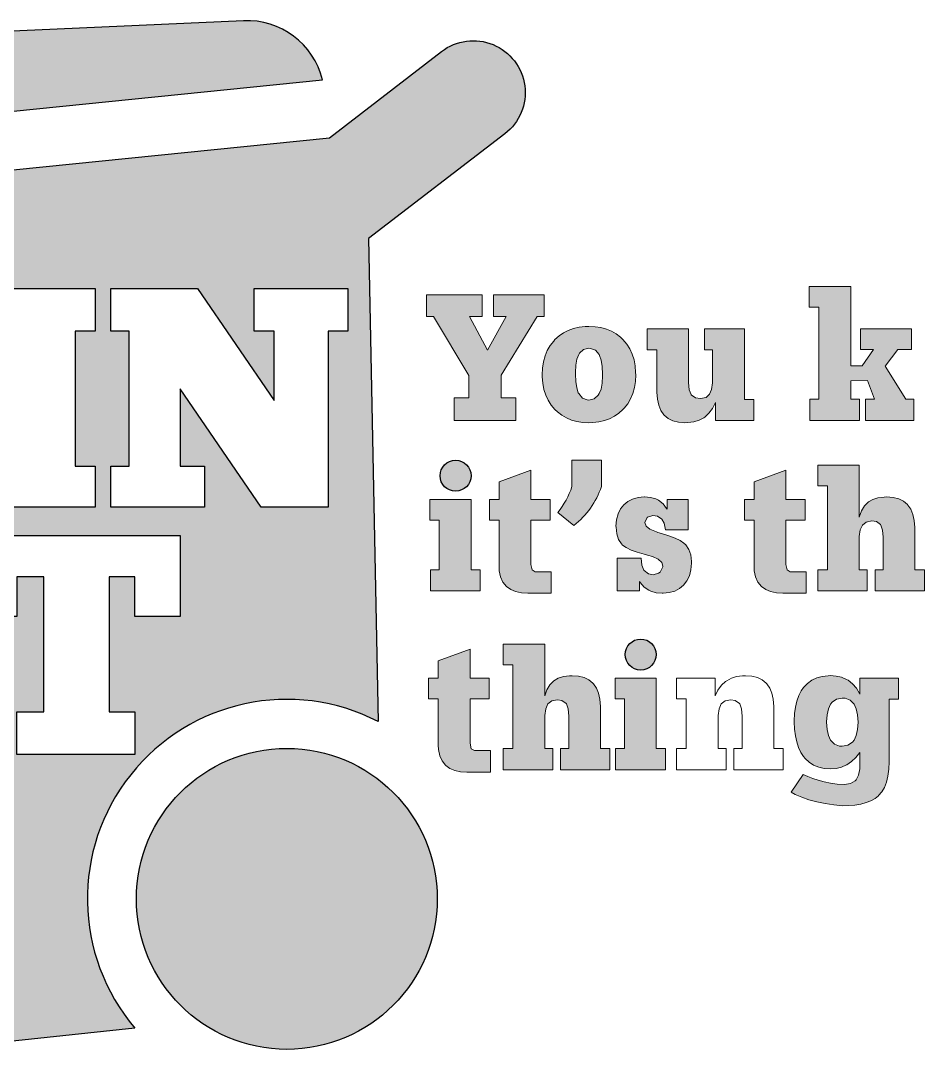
# Model space of a CAD drawing. Extents: x 0 to 420, y 0 to 297.
# Drawn here: x 165.73 to 177.92, y 170.88 to 184.76 of the extents above; entities that cross this region are included whole.
import ezdxf

# ---------------------------------------------------------------- set-up
doc = ezdxf.new("R2010")
doc.units = 0
for name, color, linetype in [('green', 98, 'CONTINUOUS'), ('L25', 1, 'CONTINUOUS'), ('ORANGE', 30, 'CONTINUOUS')]:
    doc.layers.add(name, color=color, linetype=linetype)

# ---------------------------------------------------------------- blocks, each defined once
blk = doc.blocks.new('BIN IT')
at = {"layer": 'green'}
h = blk.add_hatch(color=256, dxfattribs=at)
h.paths.add_polyline_path([(14.14392968385801, 17.26322737010584), (14.143929683858, 15.27089811144105), (14.76648759255477, 15.27089811144106), (14.76648759255477, 14.20952547124761), (12.34950149779616, 14.20952547124761), (12.34950149779616, 15.27089811144105), (12.82556832645059, 15.27089811144106), (12.8255683264506, 18.74784711038228), (12.34950149779615, 18.74784711038228), (12.34950149779615, 19.8458310047863), (14.58888032790915, 19.84583100478631), (16.56091577861662, 16.96091266013156), (16.56091577861662, 18.74784711038228), (16.04819699846848, 18.74784711038228), (16.04819699846848, 19.8458310047863), (18.46518309322709, 19.84583100478631), (18.4651830932271, 18.74784711038228), (17.95252267605247, 18.74784711038228), (17.95252267605247, 14.20952547124762), (16.23134003001178, 14.20952547124761)], flags=16)
h.paths.add_polyline_path([(9.273363905820588, 14.20952547124761), (9.273363905820588, 15.27089811144105), (9.822676274496187, 15.27089811144106), (9.822676274496187, 18.74784711038228), (9.273363905820588, 18.74784711038228), (9.273363905820586, 19.8458310047863), (11.94668020916288, 19.8458310047863), (11.94668020916288, 18.74784711038228), (11.43401979199553, 18.74784711038228), (11.43401979199552, 15.27089811144106), (11.94668020916288, 15.27089811144105), (11.94668020916288, 14.20952547124761)], flags=16)
h.paths.add_polyline_path([(5.721159485190583, 7.841230674770486), (5.721159485190583, 8.93921456917451), (6.307065442386375, 8.939214569174512), (6.307065442386374, 12.41616356811573), (5.721159485190581, 12.41616356811573), (5.721159485190582, 13.47753620830917), (8.43106937706034, 13.47753620830917), (8.43106937706034, 12.41616356811573), (7.918408959885709, 12.41616356811573), (7.918408959885711, 8.93921456917451), (8.431069377060341, 8.93921456917451), (8.43106937706034, 7.841230674770485)], flags=16)
h.paths.add_polyline_path([(9.932573766018322, 7.841230674770485), (9.93257376601832, 8.939214569174512), (10.62831885175547, 8.93921456917451), (10.62831885175547, 12.41616356811573), (9.932573766018322, 12.41616356811573), (9.932573766018322, 11.39137270447827), (8.79729707716615, 11.39137270447827), (8.79729707716615, 13.47753620830917), (14.143929683858, 13.47753620830917), (14.143929683858, 11.39137270447827), (12.97205940649292, 11.39137270447827), (12.97205940649292, 12.41616356811573), (12.31290790927596, 12.41616356811573), (12.31290790927596, 8.93921456917451), (12.97205940649292, 8.939214569174512), (12.97205940649291, 7.841230674770489)], flags=16)
edge = h.paths.add_edge_path()
edge.add_line((1.839027204633901, 19.39631920275848), (1.263228109690566, 19.33806249087577))
edge.add_arc((1.128086210809271, 20.67378125271459), 1.342537874162767, 95.77726482201831, 275.7772648220183, ccw=False)
edge.add_line((0.9929443119279762, 22.00950001455342), (17.984743914989, 23.72865237609312))
edge.add_line((17.984743914989, 23.72865237609312), (20.87767693431717, 25.95268518120585))
edge.add_arc((21.69345665491109, 24.89155151232328), 1.338469729119226, -52.44759071376137, 127.55240928623891, ccw=False)
edge.add_line((22.50923637550501, 23.83041784344071), (18.99693950195643, 21.13022968979971))
edge.add_line((18.99693950195643, 21.13022968979971), (19.24596089034362, 8.686436390985381))
edge.add_arc((16.88882125585209, 4.118890006229604), 5.139901480902762, 62.70343575568038, 220.3657562306752)
edge.add_line((12.9725990903745, 0.7899575671422085), (9.492558584836093, 0.4196141684092765))
edge.add_arc((9.228004219193938, 2.905576957273921), 2.500000000000001, 196.1834088671212, 276.0745129321254, ccw=False)
edge.add_line((6.827068137092588, 2.20879440176336), (1.840962669543472, 19.3896500812366))
edge.add_line((1.840962669543472, 19.3896500812366), (1.839027204633901, 19.39631920275848))
edge = h.paths.add_edge_path(flags=16)
edge.add_ellipse((7.341315812685935, 15.74556213795222), major_axis=(1.607549923792247, 0), ratio=0.9555141299008987, start_angle=270, end_angle=429.9936579166796)
edge.add_ellipse((6.902951469179244, 18.3957659346197), major_axis=(-1.782872316005522, 0), ratio=0.8133308578235316, start_angle=123.6663706111032, end_angle=270)
edge.add_line((6.902951469179245, 19.8458310047863), (3.706994679065247, 19.84583100478631))
edge.add_line((3.706994679065247, 19.84583100478631), (3.706994679065247, 18.74784711038228))
edge.add_line((3.706994679065247, 18.74784711038228), (4.183061507712408, 18.74784711038228))
edge.add_line((4.183061507712408, 18.74784711038228), (4.183061507712409, 15.27089811144105))
edge.add_line((4.183061507712409, 15.27089811144105), (3.706994679065246, 15.27089811144105))
edge.add_line((3.706994679065246, 15.27089811144105), (3.706994679065246, 14.20952547124762))
edge.add_line((3.706994679065246, 14.20952547124762), (7.341315812685934, 14.20952547124761))
edge = h.paths.add_edge_path(flags=0)
edge.add_ellipse((6.596020556848089, 15.92969434361657), major_axis=(0, 0.6587962321755185), ratio=0.7986418863347624, start_angle=180, end_angle=360)
edge.add_line((6.596020556848089, 16.58849057579209), (5.904244153760374, 16.58849057579209))
edge.add_line((5.904244153760374, 16.58849057579209), (5.904244153760374, 15.27089811144105))
edge.add_line((5.904244153760374, 15.27089811144105), (6.596020556848089, 15.27089811144105))
edge = h.paths.add_edge_path(flags=0)
edge.add_ellipse((6.464528762691771, 18.12566213242098), major_axis=(0, 0.6221849779612931), ratio=0.7046500992744106, start_angle=180, end_angle=360)
edge.add_line((6.464528762691771, 18.74784711038228), (5.904244153760374, 18.74784711038228))
edge.add_line((5.904244153760374, 18.74784711038228), (5.904244153760374, 17.50347715445969))
edge.add_line((5.904244153760374, 17.50347715445969), (6.464528762691771, 17.50347715445969))
h = blk.add_hatch(color=256, dxfattribs=at)
edge = h.paths.add_edge_path()
edge.add_arc((16.88882125585209, 4.118890006229606), 3.877936718498413, 0, 360)
at = {"layer": 'ORANGE'}
h = blk.add_hatch(color=256, dxfattribs=at)
edge = h.paths.add_edge_path()
edge.add_arc((3.773886960441402, 23.7009351952259), 2.5, 92.58573443616471, 183.531540765446)
edge.add_line((1.278634359032983, 23.5469402110072), (17.80584566598759, 25.21908765929151))
edge.add_arc((15.86227361220632, 24.74735927159317), 2.000000000000003, 13.64256950802626, 92.58573443616464)
edge.add_line((15.77204508825471, 26.74532293829623), (3.661101305501887, 26.19838977860471))
for points in [[(30.60128219326466, 19.36003837655662), (30.60128219326466, 16.99297148134475), (30.37220796291502, 16.99297148134475), (30.37220796291502, 16.4465870208071), (31.65162996057152, 16.4465870208071), (31.65162996057152, 16.99297148134475), (31.42255573022188, 16.99297148134475), (31.42255573022188, 17.46828775791575), (31.85658406364944, 17.4765726343051), (32.03342034448758, 16.99297148134475), (31.80264926798721, 16.99297148134475), (31.80264926798721, 16.4465870208071), (33.04983118877968, 16.4465870208071), (33.04983118877968, 16.99297148134475), (32.84281595838964, 16.99297148134475), (32.31339995935937, 17.84524084505703), (32.63513025340198, 18.27069663285051), (32.99044157350385, 18.27069663285051), (32.99044157350385, 18.80690001648374), (31.67029526822964, 18.80690001648374), (31.67029526822964, 18.27069663285051), (32.00966449837725, 18.27069663285051), (31.72084529422317, 17.84818194131674), (31.42255573022188, 17.84818194131674), (31.42255573022188, 19.89454491403912), (30.35184580910617, 19.89454491403912), (30.35184580910617, 19.36003837655662)], [(23.52264059368246, 19.68586632256606), (22.21606905761414, 19.68586632256606), (22.21606905761414, 19.12760393897323), (22.54525721085734, 19.12760393897323), (22.06504975019846, 18.25712186364461), (21.59841705874549, 19.12760393897323), (21.92760521198868, 19.12760393897323), (21.92760521198868, 19.68586632256606), (20.48698283001207, 19.68586632256606), (20.48698283001207, 19.12760393897323), (20.66854536814104, 19.12760393897323), (21.57805490493664, 17.60383609561045), (21.57805490493664, 17.03030209666099), (21.20135505947278, 17.03030209666099), (21.20135505947278, 16.4465870208071), (22.79129990271435, 16.4465870208071), (22.79129990271435, 17.03030209666099), (22.4146000572505, 17.03030209666099), (22.4146000572505, 17.60892663406267), (23.33768436325201, 19.12760393897323), (23.52264059368246, 19.12760393897323)], [(28.92509846698395, 16.98448725059106), (28.68075262127766, 16.98448725059106), (28.68075262127766, 18.80690001648374), (27.6524638539304, 18.80690001648374), (27.6524638539304, 18.26221240209682), (27.86117593047118, 18.26221240209682), (27.86117593047118, 17.45281678819476), (27.86117593047118, 17.41718301902927), (27.83742008436085, 17.24580155780472), (27.78312100753723, 17.12023494265011), (27.69488500769885, 17.04048317356542), (27.55065308488612, 17.0082430967014), (27.41829908512855, 17.02690840435951), (27.3130946237828, 17.10156963499199), (27.30630723917984, 17.11175071189642), (27.26049239310991, 17.23731732705103), (27.24352393160252, 17.42397040363222), (27.24352393160252, 18.80690001648374), (26.17790454893903, 18.80690001648374), (26.17790454893903, 18.26221240209682), (26.42394724079604, 18.26221240209682), (26.42394724079604, 17.2271362501466), (26.42394724079604, 17.17283717332299), (26.43921885615269, 16.99127463519401), (26.47485262531819, 16.83516478932611), (26.52915170214181, 16.70281078956855), (26.60381293277428, 16.59421263592131), (26.61738770198018, 16.57894102056466), (26.71750162487373, 16.49409871302776), (26.83967454772687, 16.43470909775193), (26.98390647053961, 16.39907532858643), (27.15019739331194, 16.38719740553126), (27.22655547009514, 16.388894251682), (27.37927162366157, 16.40925640549086), (27.51501931572063, 16.44998071310857), (27.63379854627228, 16.51276402068588), (27.66434177698557, 16.53312617449474), (27.76784939218059, 16.62984640508681), (27.85947908432044, 16.75371617409069), (27.93583716110366, 16.90473548150637), (27.93583716110366, 16.4465870208071), (28.92509846698395, 16.4465870208071)], [(22.35778676127627, 12.68317359941981), (22.36457414587923, 12.5711817534711), (22.39681422274325, 12.41337506145246), (22.45790068416981, 12.28102106169489), (22.54953037630968, 12.17072606189691), (22.55462091476188, 12.1656355234447), (22.65982537610765, 12.08927744666149), (22.78539199126227, 12.03497836983787), (22.93301760637648, 12.00273829297385), (23.0993085291488, 11.99255721606942), (23.70341114363365, 11.99255721606942), (23.70341114363366, 12.54572906121003), (23.29274899033295, 12.54572906121003), (23.20960352894678, 12.59324075343069), (23.17906029823349, 12.73747267624343), (23.17906029823349, 13.87605644338866), (23.67453937424901, 13.87605644338866), (23.67453937424901, 14.41225982702189), (23.17906029823349, 14.41225982702189), (23.17906029823349, 15.16056897949738), (22.35778676127627, 14.86022721081674), (22.35778676127627, 14.41225982702189), (22.11004722326852, 14.41225982702189), (22.11004722326852, 13.87605644338866), (22.35778676127627, 13.87605644338866)], [(28.92990700942747, 12.68317359941981), (28.93669439403043, 12.5711817534711), (28.96893447089445, 12.41337506145246), (29.03002093232101, 12.28102106169489), (29.12165062446087, 12.17072606189691), (29.12674116291308, 12.1656355234447), (29.23194562425884, 12.08927744666149), (29.35751223941347, 12.03497836983787), (29.50513785452767, 12.00273829297385), (29.67142877729999, 11.99255721606942), (30.27553139178485, 11.99255721606942), (30.27553139178485, 12.54572906121003), (29.86486923848414, 12.54572906121003), (29.78172377709797, 12.59324075343069), (29.75118054638469, 12.73747267624343), (29.75118054638469, 13.87605644338866), (30.2466596224002, 13.87605644338866), (30.2466596224002, 14.41225982702189), (29.75118054638469, 14.41225982702189), (29.75118054638469, 15.16056897949738), (28.92990700942747, 14.86022721081674), (28.92990700942747, 14.41225982702189), (28.68216747141971, 14.41225982702189), (28.68216747141971, 13.87605644338866), (28.92990700942747, 13.87605644338866)], [(30.82085071199351, 12.59833129188291), (30.57311117398576, 12.59833129188291), (30.57311117398576, 12.05194683134525), (31.84574578703931, 12.05194683134525), (31.84574578703931, 12.59833129188291), (31.64212424895074, 12.59833129188291), (31.64212424895074, 13.40772690578496), (31.64212424895074, 13.45354175185489), (31.66757694121181, 13.6232263669287), (31.72357286418617, 13.74709613593257), (31.82029309477824, 13.82684790501726), (31.96791870989245, 13.85739113573055), (32.08500109429337, 13.83872582807243), (32.19190240178987, 13.76067090513848), (32.19868978639283, 13.75048982823405), (32.24450463246276, 13.62152952077796), (32.25807940166866, 13.43657329034751), (32.25807940166866, 12.59833129188291), (32.04936732512788, 12.59833129188291), (32.04936732512788, 12.05194683134525), (33.32200193818142, 12.05194683134525), (33.32200193818142, 12.59833129188291), (33.0759592463244, 12.59833129188291), (33.0759592463244, 13.63340744383312), (33.0759592463244, 13.68600967450601), (33.06068763096776, 13.86757221263498), (33.026750707953, 14.02368205850288), (32.97075478497865, 14.15773290441119), (32.89779040049691, 14.26633105805842), (32.88251878514026, 14.2832995195658), (32.78070801609598, 14.36644498095197), (32.65853509324284, 14.4258345962278), (32.5143031704301, 14.4614683653933), (32.34801224765778, 14.47334628844846), (32.28013840162826, 14.47164944229773), (32.12402855576035, 14.45128728848887), (31.98997770985204, 14.40886613472042), (31.87798586390333, 14.34608282714311), (31.8762890177526, 14.34438598099237), (31.77447824870831, 14.24427205809882), (31.69642332577435, 14.11531175064273), (31.64212424895074, 13.95580821247336), (31.64212424895074, 15.29122613310421), (30.57311117398576, 15.29122613310421), (30.57311117398576, 14.75671959562172), (30.82085071199351, 14.75671959562172)], [(26.26343083670935, 14.45977151924256), (26.10901783699218, 14.47334628844846), (26.10053360623849, 14.47334628844846), (25.94272691421985, 14.45977151924256), (25.8018886837086, 14.42074405777558), (25.67971576085545, 14.35626390404754), (25.57281445335895, 14.26802790420916), (25.49306268427426, 14.16961082746635), (25.42688568439548, 14.03895367385952), (25.38616137677776, 13.88793436644383), (25.37258660757186, 13.71824975137003), (25.3742834537226, 13.69449390525969), (25.39125191522999, 13.52141559788441), (25.43876360745065, 13.37718367507168), (25.51681853038459, 13.26349498297222), (25.54396806879641, 13.23464859840968), (25.637294607087, 13.16847159853089), (25.76116437609088, 13.10568829095359), (25.91557737580804, 13.04969236797923), (26.10053360623849, 12.99878698345709), (26.18707275992613, 12.97672798349749), (26.31433622123149, 12.93939736818126), (26.4619618363457, 12.869826676001), (26.55019783618407, 12.78837806076557), (26.57904422074662, 12.6916578301735), (26.57734737459589, 12.6695988302139), (26.50777668241562, 12.5355479843056), (26.47044606709939, 12.50839844589379), (26.32960783658812, 12.47106783057755), (26.20743491373499, 12.49312683053715), (26.10053360623849, 12.57966598422479), (26.09374622163553, 12.58815021497848), (26.03944714481192, 12.71711052243457), (26.02078183715381, 12.89527936826207), (25.40312983828515, 12.89527936826207), (25.40312983828515, 12.05194683134525), (25.97496699108387, 12.05194683134525), (25.97496699108387, 12.29798952320227), (25.99363229874199, 12.26914313863972), (26.09544306778628, 12.15206075423879), (26.21761599063942, 12.06891529285263), (26.2702182213123, 12.0451594467423), (26.40596591337134, 12.00613198527532), (26.56207575923924, 11.99255721606942), (26.59092214380179, 11.99255721606942), (26.74703198966969, 12.0095256775768), (26.88617337403021, 12.04855313904377), (27.00834629688335, 12.11303329277182), (27.11524760437985, 12.2012692926102), (27.20178675806749, 12.31156429240817), (27.26626691179554, 12.44561513831648), (27.30529437326251, 12.59663444573217), (27.31886914246842, 12.76631906080597), (27.31886914246842, 12.80874021457442), (27.29850698865956, 12.98012167579897), (27.24929845028817, 13.12435359861171), (27.17463721965568, 13.23804229071115), (27.1220349889828, 13.28725082908256), (27.02361791223999, 13.35342782896134), (26.8946576047839, 13.41621113653865), (26.73685091276526, 13.47560075181448), (26.54850099003333, 13.53499036709032), (26.45517445174275, 13.56044305935139), (26.41614699027578, 13.57232098240655), (26.24815922135271, 13.64189167458681), (26.14634845230841, 13.72334028982224), (26.11410837544439, 13.81666682811283), (26.17180114456949, 13.94393028941819), (26.18367906762465, 13.95241452017188), (26.32112360583444, 13.99483567394033), (26.43820599023537, 13.97786721243295), (26.55359152848555, 13.90490282795121), (26.61467798991212, 13.79800152045472), (26.65031175907762, 13.62831690538091), (27.23402683493151, 13.62831690538091), (27.23402683493151, 14.41225982702189), (26.6893392205446, 14.41225982702189), (26.6893392205446, 14.15603605826045), (26.67746129748943, 14.17809505822004), (26.58752845150031, 14.30026798107318), (26.46535552864717, 14.39189767321304), (26.40087537491912, 14.42244090392632)], [(22.7162505059269, 7.990974229278399), (22.46851096791915, 7.990974229278399), (22.46851096791915, 7.444589768740743), (23.7411455809727, 7.444589768740743), (23.7411455809727, 7.990974229278399), (23.53752404288413, 7.990974229278399), (23.53752404288413, 8.800369843180455), (23.53752404288413, 8.846184689250382), (23.5629767351452, 9.015869304324188), (23.61897265811956, 9.139739073328068), (23.71569288871163, 9.219490842412755), (23.86331850382584, 9.25003407312604), (23.98040088822676, 9.231368765467924), (24.08730219572326, 9.153313842533972), (24.09408958032621, 9.143132765629543), (24.13990442639614, 9.01417245817345), (24.15347919560205, 8.829216227743002), (24.15347919560205, 7.990974229278399), (23.94476711906126, 7.990974229278399), (23.94476711906126, 7.444589768740743), (25.21740173211481, 7.444589768740743), (25.21740173211481, 7.990974229278399), (24.97135904025779, 7.990974229278399), (24.97135904025779, 9.026050381228618), (24.97135904025779, 9.078652611901498), (24.95608742490115, 9.26021515003047), (24.92215050188639, 9.416324995898371), (24.86615457891203, 9.550375841806678), (24.7931901944303, 9.658973995453913), (24.77791857907365, 9.675942456961295), (24.67610781002937, 9.75908791834746), (24.55393488717623, 9.818477533623291), (24.40970296436349, 9.854111302788791), (24.24341204159116, 9.865989225843958), (24.17553819556164, 9.86429237969322), (24.01942834969374, 9.843930225884362), (23.88537750378543, 9.801509072115913), (23.77338565783672, 9.738725764538602), (23.77168881168598, 9.737028918387864), (23.6698780426417, 9.636914995494319), (23.59182311970775, 9.507954688038225), (23.53752404288413, 9.348451149868849), (23.53752404288413, 10.68386907049971), (22.46851096791915, 10.68386907049971), (22.46851096791915, 10.14936253301721), (22.7162505059269, 10.14936253301721)], [(20.79026065305391, 8.075816536815305), (20.79704803765687, 7.963824690866591), (20.82928811452089, 7.806017998847953), (20.89037457594745, 7.673663999090383), (20.98200426808731, 7.563368999292409), (20.98709480653952, 7.558278460840194), (21.09229926788528, 7.481920384056981), (21.21786588303991, 7.427621307233363), (21.36549149815412, 7.39538123036934), (21.53178242092644, 7.385200153464913), (22.13588503541129, 7.385200153464911), (22.1358850354113, 7.93837199860552), (21.72522288211059, 7.93837199860552), (21.64207742072442, 7.985883690826187), (21.61153419001113, 8.130115613638923), (21.61153419001113, 9.268699380784161), (22.10701326602665, 9.268699380784161), (22.10701326602665, 9.80490276441739), (21.61153419001113, 9.80490276441739), (21.61153419001113, 10.55321191689288), (20.79026065305391, 10.25287014821224), (20.79026065305391, 9.80490276441739), (20.54252111504616, 9.80490276441739), (20.54252111504616, 9.268699380784161), (20.79026065305391, 9.268699380784161)]]:
    blk.add_hatch(color=256, dxfattribs=at).paths.add_polyline_path(points)
h = blk.add_hatch(color=256, dxfattribs=at)
h.paths.add_polyline_path([(23.62414678459876, 16.9641250967822), (23.70389855368345, 16.84025532777833), (23.80061878427552, 16.72656663567887), (23.86509893800356, 16.66548017425231), (23.97539393780154, 16.5806378667154), (24.09587001450394, 16.51106717453514), (24.22483032196003, 16.45676809771152), (24.3656685524713, 16.41774063624455), (24.51499101373625, 16.39568163628496), (24.67619139805636, 16.38719740553126), (24.77800216710065, 16.39059109783274), (24.93241516681781, 16.40755955934012), (25.07664708963054, 16.44149648235488), (25.20900108938812, 16.48900817457555), (25.33287085839199, 16.55348832830359), (25.44825639664218, 16.63154325123755), (25.5517640118372, 16.72656663567887), (25.58230724255049, 16.7588067125429), (25.67393693469034, 16.87588909694383), (25.74859816532282, 17.00315255824918), (25.80629093444792, 17.1422939426097), (25.84701524206562, 17.29161640387465), (25.87246793432669, 17.45281678819476), (25.88095216508039, 17.62419824941931), (25.87925531892964, 17.68189101854441), (25.86568054972374, 17.84987878746747), (25.8368341651612, 18.00598863333537), (25.78932247294053, 18.15361424844959), (25.72653916536323, 18.28766509435789), (25.64848424242927, 18.41323170951251), (25.5517640118372, 18.52692040161196), (25.48558701195842, 18.58970370918927), (25.37529201216045, 18.67454601672617), (25.25481593545804, 18.74411670890643), (25.12585562800195, 18.79841578573005), (24.98501739749069, 18.83744324719702), (24.83569493622574, 18.85950224715662), (24.67619139805636, 18.86798647791031), (24.57438062901208, 18.86459278560883), (24.41996762929492, 18.84762432410145), (24.27743255263291, 18.81368740108669), (24.14338170672462, 18.76617570886603), (24.01951193772073, 18.70169555513798), (23.90582324562128, 18.62194378605329), (23.80061878427552, 18.52692040161196), (23.76668186126076, 18.48958978629572), (23.67674901527165, 18.37250740189479), (23.60208778463917, 18.24524394058944), (23.54439501551408, 18.10610255622892), (23.50367070789636, 17.95678009496397), (23.47821801563529, 17.79557971064385), (23.4697337848816, 17.62419824941931), (23.47143063103234, 17.56989917259569), (23.48500540023824, 17.40191140367262), (23.5138517848008, 17.24410471165398), (23.56136347702146, 17.09817594269051)])
h.paths.add_polyline_path([(24.67619139805636, 18.30463355586527), (24.71691570567408, 18.30293670971454), (24.8475728592809, 18.25372817134313), (24.9408993975715, 18.14343317154516), (24.95108047447594, 18.12137417158556), (24.99350162824438, 17.99580755643095), (25.01725747435471, 17.83460717211083), (25.0257417051084, 17.64116671092669), (25.0257417051084, 17.59535186485676), (25.01386378205324, 17.40700194212484), (24.98671424364143, 17.25428578855842), (24.9408993975715, 17.13550655800675), (24.91714355146117, 17.09478225038903), (24.81363593626615, 17.00145571209844), (24.67619139805636, 16.96921563523442), (24.63377024428791, 16.9726093275359), (24.50650678298256, 17.0218178659073), (24.41318024469197, 17.13550655800675), (24.4013023216368, 17.15926240411708), (24.36057801401909, 17.2848290192717), (24.33512532175802, 17.44602940359181), (24.32664109100432, 17.64116671092669), (24.32664109100432, 17.68358786469514), (24.33851901405949, 17.87193778742707), (24.36736539862204, 18.02465394099349), (24.41318024469197, 18.14343317154516), (24.43354239850082, 18.17737009455992), (24.5353531675451, 18.27239347900125)], flags=16)
h = blk.add_hatch(color=256, dxfattribs=at)
h.paths.add_polyline_path([(21.64002083951407, 14.41225982702189), (20.57779514915205, 14.41225982702189), (20.57779514915205, 13.87605644338866), (20.81874730255685, 13.87605644338866), (20.81874730255685, 12.59833129188291), (20.58967307220721, 12.59833129188291), (20.58967307220721, 12.05194683134525), (21.87588245446667, 12.05194683134525), (21.87588245446667, 12.59833129188291), (21.64002083951407, 12.59833129188291)])
edge = h.paths.add_edge_path()
edge.add_arc((21.23871672486452, 15.02142759513686), 0.3994014453048876, 0, 360)
h = blk.add_hatch(color=256, dxfattribs=at)
edge = h.paths.add_edge_path()
edge.add_line((24.2372941166604, 14.74274784317965), (24.2372941166604, 15.42482749957276))
edge.add_line((24.2372941166604, 15.42482749957276), (24.9952893377316, 15.42482749957276))
edge.add_line((24.9952893377316, 15.42482749957276), (24.9952893377316, 14.74274784317965))
edge.add_arc((23.00454521554618, 15.39765191522485), 2.095700718995241, 307.76033465584567, 341.7901122863446, ccw=False)
edge.add_line((24.28786827674784, 13.74083465789525), (23.87373665981598, 14.07696078565155))
edge.add_arc((22.24654999447498, 15.39765191522485), 2.095700718995241, 320.9358056297734, 341.7901122863446)
h = blk.add_hatch(color=256, dxfattribs=at)
h.paths.add_polyline_path([(26.40991483364987, 9.80490276441739), (25.34768914328784, 9.80490276441739), (25.34768914328784, 9.268699380784161), (25.58864129669265, 9.268699380784161), (25.58864129669265, 7.9909742292784), (25.35956706634301, 7.9909742292784), (25.35956706634301, 7.444589768740745), (26.64577644860246, 7.444589768740745), (26.64577644860246, 7.9909742292784), (26.40991483364987, 7.9909742292784)])
edge = h.paths.add_edge_path()
edge.add_arc((26.00861071900032, 10.41407053253235), 0.3994014453048876, 0, 360)
h = blk.add_hatch(color=256, dxfattribs=at)
h.paths.add_polyline_path([(29.42381386800917, 9.26021515003047), (29.38818009884366, 9.416324995898371), (29.33388102202004, 9.55037584180668), (29.26091663753832, 9.658973995453916), (29.24394817603094, 9.675942456961295), (29.14383425313738, 9.759087918347461), (29.02166133028425, 9.818477533623293), (28.87742940747151, 9.854111302788795), (28.71113848469918, 9.86598922584396), (28.63478040791597, 9.864292379693222), (28.48206425434955, 9.843930225884362), (28.3463165622905, 9.803205918266652), (28.22753733173883, 9.74042261068934), (28.19699410102555, 9.720060456880486), (28.09178963967979, 9.621643380137677), (28.00015994753993, 9.499470457284538), (27.92549871690746, 9.34845114986885), (27.92549871690746, 9.80490276441739), (26.93623741102717, 9.80490276441739), (26.93623741102717, 9.26869938078416), (27.18397694903493, 9.26869938078416), (27.18397694903493, 7.990974229278399), (26.93623741102717, 7.990974229278399), (26.93623741102717, 7.444589768740745), (28.20887202408071, 7.444589768740745), (28.20887202408071, 7.990974229278399), (28.00525048599215, 7.990974229278399), (28.00525048599215, 8.800369843180455), (28.00525048599215, 8.846184689250382), (28.03070317825322, 9.015869304324188), (28.08669910122757, 9.13973907332807), (28.18341933181964, 9.219490842412755), (28.33104494693386, 9.250034073126043), (28.44812733133478, 9.23306561161866), (28.55502863883128, 9.153313842533972), (28.56181602343423, 9.143132765629545), (28.60593402335342, 9.01417245817345), (28.62120563871007, 8.829216227743004), (28.62120563871007, 7.990974229278399), (28.41249356216928, 7.990974229278399), (28.41249356216928, 7.444589768740745), (29.68343132907209, 7.444589768740745), (29.68343132907209, 7.990974229278399), (29.43908548336581, 7.990974229278399), (29.43908548336581, 9.026050381228615), (29.43908548336581, 9.0786526119015)], flags=17)
h.paths.add_polyline_path([(28.33104494693386, 9.250034073126043), (28.44812733133478, 9.23306561161866)], flags=0)
edge = h.paths.add_edge_path(flags=17)
edge.add_line((29.42381386800917, 9.26021515003047), (29.38818009884367, 9.416324995898371))
edge.add_line((29.43908548336581, 9.0786526119015), (29.42381386800917, 9.26021515003047))
edge.add_line((29.43908548336581, 9.026050381228615), (29.43908548336581, 9.078652611901498))
edge.add_line((29.43908548336581, 9.026050381228615), (29.43908548336581, 7.990974229278397))
edge.add_line((29.68343132907209, 7.990974229278399), (29.4390854833658, 7.990974229278399))
edge.add_line((29.68343132907209, 7.444589768740745), (29.68343132907209, 7.990974229278398))
edge.add_line((28.41249356216928, 7.444589768740745), (29.6834313290721, 7.444589768740745))
edge.add_line((28.41249356216928, 7.990974229278399), (28.41249356216928, 7.444589768740745))
edge.add_line((28.62120563871007, 7.990974229278399), (28.41249356216928, 7.990974229278399))
edge.add_line((28.62120563871007, 7.990974229278399), (28.62120563871007, 8.829216227743004))
edge.add_line((28.60593402335342, 9.01417245817345), (28.62120563871007, 8.829216227743004))
edge.add_line((28.60593402335342, 9.01417245817345), (28.56181602343423, 9.143132765629545))
edge.add_line((28.55502863883128, 9.153313842533972), (28.56181602343423, 9.143132765629545))
edge.add_line((28.55502863883128, 9.153313842533972), (28.44812733133478, 9.233065611618658))
edge.add_line((28.44812733133478, 9.23306561161866), (28.33104494693386, 9.250034073126043))
edge.add_line((28.18341933181964, 9.219490842412755), (28.33104494693385, 9.250034073126042))
edge.add_line((28.08669910122757, 9.13973907332807), (28.18341933181964, 9.219490842412755))
edge.add_line((28.03070317825322, 9.015869304324188), (28.08669910122757, 9.13973907332807))
edge.add_line((28.00525048599215, 8.846184689250382), (28.03070317825322, 9.015869304324188))
edge.add_line((28.00525048599215, 8.800369843180455), (28.00525048599215, 8.846184689250384))
edge.add_line((28.00525048599215, 7.990974229278399), (28.00525048599215, 8.800369843180455))
edge.add_line((28.20887202408071, 7.990974229278399), (28.00525048599215, 7.990974229278399))
edge.add_line((28.20887202408071, 7.444589768740745), (28.20887202408071, 7.990974229278398))
edge.add_line((26.93623741102717, 7.444589768740745), (28.20887202408072, 7.444589768740745))
edge.add_line((26.93623741102717, 7.990974229278399), (26.93623741102717, 7.444589768740745))
edge.add_line((27.18397694903493, 7.990974229278399), (26.93623741102717, 7.990974229278399))
edge.add_line((27.18397694903493, 9.26869938078416), (27.18397694903493, 7.990974229278399))
edge.add_line((26.93623741102717, 9.26869938078416), (27.18397694903493, 9.26869938078416))
edge.add_line((26.93623741102717, 9.80490276441739), (26.93623741102717, 9.26869938078416))
edge.add_line((27.92549871690746, 9.80490276441739), (26.93623741102716, 9.80490276441739))
edge.add_line((27.92549871690746, 9.34845114986885), (27.92549871690746, 9.80490276441739))
edge.add_line((28.00015994753993, 9.499470457284538), (27.92549871690746, 9.34845114986885))
edge.add_line((28.09178963967979, 9.621643380137677), (28.00015994753993, 9.499470457284538))
edge.add_line((28.19699410102555, 9.720060456880486), (28.09178963967979, 9.621643380137678))
edge.add_line((28.22753733173883, 9.74042261068934), (28.19699410102554, 9.720060456880486))
edge.add_line((28.3463165622905, 9.803205918266652), (28.22753733173883, 9.74042261068934))
edge.add_line((28.48206425434955, 9.843930225884362), (28.3463165622905, 9.803205918266652))
edge.add_line((28.63478040791597, 9.864292379693222), (28.48206425434954, 9.843930225884362))
edge.add_line((28.71113848469918, 9.86598922584396), (28.63478040791597, 9.864292379693222))
edge.add_line((28.87742940747151, 9.854111302788795), (28.71113848469918, 9.86598922584396))
edge.add_line((29.02166133028425, 9.818477533623293), (28.87742940747151, 9.854111302788793))
edge.add_line((29.14383425313738, 9.759087918347461), (29.02166133028424, 9.818477533623293))
edge.add_line((29.24394817603094, 9.675942456961295), (29.14383425313739, 9.759087918347461))
edge.add_line((29.26091663753832, 9.658973995453916), (29.24394817603094, 9.675942456961295))
edge.add_line((29.33388102202004, 9.55037584180668), (29.26091663753832, 9.658973995453916))
edge.add_line((29.38818009884366, 9.416324995898371), (29.33388102202005, 9.55037584180668))
h.paths.add_polyline_path([(28.44812733133478, 9.23306561161866), (28.55502863883128, 9.153313842533972)], flags=0)
h.paths.add_polyline_path([(28.56181602343423, 9.143132765629545), (28.60593402335342, 9.01417245817345)], flags=0)
h.paths.add_polyline_path([(28.62120563871007, 8.829216227743004), (28.62120563871007, 7.990974229278399)], flags=0)
h.paths.add_polyline_path([(29.43908548336581, 9.026050381228615), (29.43908548336581, 7.990974229278399)], flags=0)
h.paths.add_polyline_path([(29.68343132907209, 7.444589768740745), (29.68343132907209, 7.990974229278399)], flags=0)
h.paths.add_polyline_path([(28.41249356216928, 7.990974229278399), (28.41249356216928, 7.444589768740745)], flags=0)
h.paths.add_polyline_path([(29.43908548336581, 9.026050381228615), (29.43908548336581, 9.0786526119015)], flags=0)
h = blk.add_hatch(color=256, dxfattribs=at)
h.paths.add_polyline_path([(31.31742900793623, 9.772662687553368), (31.18846870048014, 9.826961764376986), (31.04593362381814, 9.859201841241008), (30.88982377795024, 9.871079764296173), (30.8389183934281, 9.869382918145435), (30.68450539371094, 9.852414456638057), (30.54536400935041, 9.81338699517108), (30.4197973941958, 9.75230053374451), (30.30780554824708, 9.670851918509083), (30.20938847150428, 9.567344303314062), (30.14830201007771, 9.48080514962642), (30.08382185634966, 9.355238534471802), (30.03291647182752, 9.216097150111281), (29.99728270266203, 9.061684150394118), (29.97522370270242, 8.891999535320311), (29.96843631809947, 8.705346458739125), (29.96843631809947, 8.681590612628792), (29.97522370270242, 8.493240689896867), (29.99558585651128, 8.320162382521584), (30.02952277952604, 8.162355690502945), (30.07533762559596, 8.019820613840947), (30.1347272408718, 7.894253998686331), (30.2059947792028, 7.783958998888357), (30.24841593297126, 7.731356768215477), (30.35022670201553, 7.638030229924883), (30.46561224026572, 7.563368999292409), (30.59626939387255, 7.510766768619531), (30.74219816283603, 7.480223537906243), (30.90339854715614, 7.468345614851078), (31.04763046996888, 7.480223537906243), (31.18846870048014, 7.514160460921007), (31.31742900793623, 7.570156383895361), (31.32591323868992, 7.575246922347576), (31.44129877694012, 7.654998691432263), (31.55159377673808, 7.758506306627286), (31.65849508423459, 7.887466614083378), (31.65849508423459, 7.539613153182076), (31.65510139193311, 7.46664876870034), (31.62455816121982, 7.305448384380224), (31.55838116134104, 7.184972307677821), (31.53292846907996, 7.157822769266012), (31.41584608467904, 7.088252077085752), (31.26143308496188, 7.064496230975418), (31.07665754239546, 7.077883107940908), (30.90216472977792, 7.101500896664389), (30.73823858758994, 7.133980243090532), (30.5851630563122, 7.173951793164012), (30.44322207642541, 7.220046192829496), (30.31269958841021, 7.270894088031666), (30.19407277015965, 7.325037926991525), (29.8851115589164, 6.864397757947524), (29.98945640673232, 6.808297483054952), (30.15824285319116, 6.736272695114897), (30.34478682967981, 6.672785982220342), (30.54661203096131, 6.618531938838322), (30.76124215179871, 6.574205159435863), (30.98620088695507, 6.54050023848), (31.21901193119342, 6.518111770437763), (31.35306277710173, 6.521505462739238), (31.52614108447701, 6.535080231945145), (31.68055408419418, 6.560532924206216), (31.8196954685547, 6.597863539522452), (31.94356523755857, 6.645375231743117), (32.04876969890434, 6.704764847018948), (32.13870254489345, 6.776032385349948), (32.14209623719493, 6.779426077651424), (32.22524169858109, 6.876146308243493), (32.29141869845988, 6.991531846493681), (32.34402092913275, 7.127279538552727), (32.381351544449, 7.281692538269892), (32.40341054440859, 7.458164537946647), (32.41019792901155, 7.651604999130788), (32.41019792901155, 9.263608842331948), (32.65284692856709, 9.263608842331948), (32.65284692856709, 9.80490276441739), (31.65849508423459, 9.80490276441739), (31.65849508423459, 9.390872303637304), (31.65170769963164, 9.406143918993944), (31.57025908439621, 9.545285303354467), (31.47184200765339, 9.660670841604654), (31.35645646940321, 9.750603687593772)])
h.paths.add_polyline_path([(31.46505462305044, 8.155568305899994), (31.35136593095098, 8.077513382966043), (31.20543716198752, 8.052060690704971), (31.13416962365652, 8.057151229157185), (31.00181562389895, 8.10635976752859), (30.90339854715614, 8.208170536572874), (30.9017017010054, 8.209867382723612), (30.84570577803105, 8.330343459426013), (30.81176885501628, 8.484756459143176), (30.80158777811186, 8.671409535724365), (30.80158777811186, 8.678196920327316), (30.81346570116703, 8.863153150757764), (30.84740262418179, 9.01586930432419), (30.90509539330688, 9.136345381026594), (30.94581970092459, 9.188947611699474), (31.05950839302405, 9.267002534633423), (31.20543716198752, 9.292455226894495), (31.27670470031852, 9.287364688442281), (31.40905870007609, 9.238156150070877), (31.50917262296963, 9.136345381026594), (31.51086946912037, 9.132951688725118), (31.56686539209473, 9.012475612022714), (31.60080231510948, 8.85806261230555), (31.61268023816465, 8.671409535724365), (31.61268023816465, 8.66801584342289), (31.60080231510948, 8.483059612992438), (31.56516854594399, 8.330343459426013), (31.50917262296963, 8.209867382723612)], flags=16)
at = {"layer": 'green'}
blk.add_lwpolyline([(1.839027204633901, 19.39631920275848), (1.263228109690566, 19.33806249087577, -0.9999999999999999), (0.9929443119279762, 22.00950001455342), (17.984743914989, 23.72865237609312), (20.87767693431717, 25.95268518120585, -1.000000000000002), (22.50923637550501, 23.83041784344071), (18.99693950195643, 21.13022968979971), (19.24596089034362, 8.686436390985381, 0.8218647576179893), (12.9725990903745, 0.7899575671422085), (9.492558584836093, 0.4196141684092765, -0.3634322341816478), (6.827068137092588, 2.20879440176336), (1.840962669543472, 19.3896500812366)], format="xyb", close=True, dxfattribs=at)
for points in [[(9.273363905820588, 14.20952547124761), (9.273363905820588, 15.27089811144105), (9.822676274496187, 15.27089811144106), (9.822676274496187, 18.74784711038228), (9.273363905820588, 18.74784711038228), (9.273363905820586, 19.8458310047863), (11.94668020916288, 19.8458310047863), (11.94668020916288, 18.74784711038228), (11.43401979199553, 18.74784711038228), (11.43401979199552, 15.27089811144106), (11.94668020916288, 15.27089811144105), (11.94668020916288, 14.20952547124761)], [(14.14392968385801, 17.26322737010584), (14.143929683858, 15.27089811144105), (14.76648759255477, 15.27089811144106), (14.76648759255477, 14.20952547124761), (12.34950149779616, 14.20952547124761), (12.34950149779616, 15.27089811144105), (12.82556832645059, 15.27089811144106), (12.8255683264506, 18.74784711038228), (12.34950149779615, 18.74784711038228), (12.34950149779615, 19.8458310047863), (14.58888032790915, 19.84583100478631), (16.56091577861662, 16.96091266013156), (16.56091577861662, 18.74784711038228), (16.04819699846848, 18.74784711038228), (16.04819699846848, 19.8458310047863), (18.46518309322709, 19.84583100478631), (18.4651830932271, 18.74784711038228), (17.95252267605247, 18.74784711038228), (17.95252267605247, 14.20952547124762), (16.23134003001178, 14.20952547124761)], [(9.932573766018322, 7.841230674770485), (9.93257376601832, 8.939214569174512), (10.62831885175547, 8.93921456917451), (10.62831885175547, 12.41616356811573), (9.932573766018322, 12.41616356811573), (9.932573766018322, 11.39137270447827), (8.79729707716615, 11.39137270447827), (8.79729707716615, 13.47753620830917), (14.143929683858, 13.47753620830917), (14.143929683858, 11.39137270447827), (12.97205940649292, 11.39137270447827), (12.97205940649292, 12.41616356811573), (12.31290790927596, 12.41616356811573), (12.31290790927596, 8.93921456917451), (12.97205940649292, 8.939214569174512), (12.97205940649291, 7.841230674770489)]]:
    blk.add_lwpolyline(points, close=True, dxfattribs=at)
blk.add_circle((16.88882125585209, 4.118890006229606), 3.877936718498413, dxfattribs=at)
at = {"layer": 'ORANGE'}
blk.add_lwpolyline([(3.661101305501887, 26.19838977860471, 0.4190567845103867), (1.278634359032983, 23.5469402110072), (17.80584566598759, 25.21908765929151, 0.3587567540080926), (15.77204508825471, 26.74532293829623)], format="xyb", close=True, dxfattribs=at)
at = {"layer": 'ORANGE', "lineweight": 0}
for points in [[(30.60128219326466, 19.36003837655662), (30.60128219326466, 16.99297148134475), (30.37220796291502, 16.99297148134475), (30.37220796291502, 16.4465870208071), (31.65162996057152, 16.4465870208071), (31.65162996057152, 16.99297148134475), (31.42255573022188, 16.99297148134475), (31.42255573022188, 17.46828775791575), (31.85658406364944, 17.4765726343051), (32.03342034448758, 16.99297148134475), (31.80264926798721, 16.99297148134475), (31.80264926798721, 16.4465870208071), (33.04983118877968, 16.4465870208071), (33.04983118877968, 16.99297148134475), (32.84281595838964, 16.99297148134475), (32.31339995935937, 17.84524084505703), (32.63513025340198, 18.27069663285051), (32.99044157350385, 18.27069663285051), (32.99044157350385, 18.80690001648374), (31.67029526822964, 18.80690001648374), (31.67029526822964, 18.27069663285051), (32.00966449837725, 18.27069663285051), (31.72084529422317, 17.84818194131674), (31.42255573022188, 17.84818194131674), (31.42255573022188, 19.89454491403912), (30.35184580910617, 19.89454491403912), (30.35184580910617, 19.36003837655662)], [(23.52264059368246, 19.68586632256606), (22.21606905761414, 19.68586632256606), (22.21606905761414, 19.12760393897323), (22.54525721085734, 19.12760393897323), (22.06504975019846, 18.25712186364461), (21.59841705874549, 19.12760393897323), (21.92760521198868, 19.12760393897323), (21.92760521198868, 19.68586632256606), (20.48698283001207, 19.68586632256606), (20.48698283001207, 19.12760393897323), (20.66854536814104, 19.12760393897323), (21.57805490493664, 17.60383609561045), (21.57805490493664, 17.03030209666099), (21.20135505947278, 17.03030209666099), (21.20135505947278, 16.4465870208071), (22.79129990271435, 16.4465870208071), (22.79129990271435, 17.03030209666099), (22.4146000572505, 17.03030209666099), (22.4146000572505, 17.60892663406267), (23.33768436325201, 19.12760393897323), (23.52264059368246, 19.12760393897323)], [(23.62414678459876, 16.9641250967822), (23.70389855368345, 16.84025532777833), (23.80061878427552, 16.72656663567887), (23.86509893800356, 16.66548017425231), (23.97539393780154, 16.5806378667154), (24.09587001450394, 16.51106717453514), (24.22483032196003, 16.45676809771152), (24.3656685524713, 16.41774063624455), (24.51499101373625, 16.39568163628496), (24.67619139805636, 16.38719740553126), (24.77800216710065, 16.39059109783274), (24.93241516681781, 16.40755955934012), (25.07664708963054, 16.44149648235488), (25.20900108938812, 16.48900817457555), (25.33287085839199, 16.55348832830359), (25.44825639664218, 16.63154325123755), (25.5517640118372, 16.72656663567887), (25.58230724255049, 16.7588067125429), (25.67393693469034, 16.87588909694383), (25.74859816532282, 17.00315255824918), (25.80629093444792, 17.1422939426097), (25.84701524206562, 17.29161640387465), (25.87246793432669, 17.45281678819476), (25.88095216508039, 17.62419824941931), (25.87925531892964, 17.68189101854441), (25.86568054972374, 17.84987878746747), (25.8368341651612, 18.00598863333537), (25.78932247294053, 18.15361424844959), (25.72653916536323, 18.28766509435789), (25.64848424242927, 18.41323170951251), (25.5517640118372, 18.52692040161196), (25.48558701195842, 18.58970370918927), (25.37529201216045, 18.67454601672617), (25.25481593545804, 18.74411670890643), (25.12585562800195, 18.79841578573005), (24.98501739749069, 18.83744324719702), (24.83569493622574, 18.85950224715662), (24.67619139805636, 18.86798647791031), (24.57438062901208, 18.86459278560883), (24.41996762929492, 18.84762432410145), (24.27743255263291, 18.81368740108669), (24.14338170672462, 18.76617570886603), (24.01951193772073, 18.70169555513798), (23.90582324562128, 18.62194378605329), (23.80061878427552, 18.52692040161196), (23.76668186126076, 18.48958978629572), (23.67674901527165, 18.37250740189479), (23.60208778463917, 18.24524394058944), (23.54439501551408, 18.10610255622892), (23.50367070789636, 17.95678009496397), (23.47821801563529, 17.79557971064385), (23.4697337848816, 17.62419824941931), (23.47143063103234, 17.56989917259569), (23.48500540023824, 17.40191140367262), (23.5138517848008, 17.24410471165398), (23.56136347702146, 17.09817594269051)], [(28.92509846698395, 16.98448725059106), (28.68075262127766, 16.98448725059106), (28.68075262127766, 18.80690001648374), (27.6524638539304, 18.80690001648374), (27.6524638539304, 18.26221240209682), (27.86117593047118, 18.26221240209682), (27.86117593047118, 17.45281678819476), (27.86117593047118, 17.41718301902927), (27.83742008436085, 17.24580155780472), (27.78312100753723, 17.12023494265011), (27.69488500769885, 17.04048317356542), (27.55065308488612, 17.0082430967014), (27.41829908512855, 17.02690840435951), (27.3130946237828, 17.10156963499199), (27.30630723917984, 17.11175071189642), (27.26049239310991, 17.23731732705103), (27.24352393160252, 17.42397040363222), (27.24352393160252, 18.80690001648374), (26.17790454893903, 18.80690001648374), (26.17790454893903, 18.26221240209682), (26.42394724079604, 18.26221240209682), (26.42394724079604, 17.2271362501466), (26.42394724079604, 17.17283717332299), (26.43921885615269, 16.99127463519401), (26.47485262531819, 16.83516478932611), (26.52915170214181, 16.70281078956855), (26.60381293277428, 16.59421263592131), (26.61738770198018, 16.57894102056466), (26.71750162487373, 16.49409871302776), (26.83967454772687, 16.43470909775193), (26.98390647053961, 16.39907532858643), (27.15019739331194, 16.38719740553126), (27.22655547009514, 16.388894251682), (27.37927162366157, 16.40925640549086), (27.51501931572063, 16.44998071310857), (27.63379854627228, 16.51276402068588), (27.66434177698557, 16.53312617449474), (27.76784939218059, 16.62984640508681), (27.85947908432044, 16.75371617409069), (27.93583716110366, 16.90473548150637), (27.93583716110366, 16.4465870208071), (28.92509846698395, 16.4465870208071)], [(24.67619139805636, 18.30463355586527), (24.71691570567408, 18.30293670971454), (24.8475728592809, 18.25372817134313), (24.9408993975715, 18.14343317154516), (24.95108047447594, 18.12137417158556), (24.99350162824438, 17.99580755643095), (25.01725747435471, 17.83460717211083), (25.0257417051084, 17.64116671092669), (25.0257417051084, 17.59535186485676), (25.01386378205324, 17.40700194212484), (24.98671424364143, 17.25428578855842), (24.9408993975715, 17.13550655800675), (24.91714355146117, 17.09478225038903), (24.81363593626615, 17.00145571209844), (24.67619139805636, 16.96921563523442), (24.63377024428791, 16.9726093275359), (24.50650678298256, 17.0218178659073), (24.41318024469197, 17.13550655800675), (24.4013023216368, 17.15926240411708), (24.36057801401909, 17.2848290192717), (24.33512532175802, 17.44602940359181), (24.32664109100432, 17.64116671092669), (24.32664109100432, 17.68358786469514), (24.33851901405949, 17.87193778742707), (24.36736539862204, 18.02465394099349), (24.41318024469197, 18.14343317154516), (24.43354239850082, 18.17737009455992), (24.5353531675451, 18.27239347900125)], [(22.35778676127627, 12.68317359941981), (22.36457414587923, 12.5711817534711), (22.39681422274325, 12.41337506145246), (22.45790068416981, 12.28102106169489), (22.54953037630968, 12.17072606189691), (22.55462091476188, 12.1656355234447), (22.65982537610765, 12.08927744666149), (22.78539199126227, 12.03497836983787), (22.93301760637648, 12.00273829297385), (23.0993085291488, 11.99255721606942), (23.70341114363365, 11.99255721606942), (23.70341114363366, 12.54572906121003), (23.29274899033295, 12.54572906121003), (23.20960352894678, 12.59324075343069), (23.17906029823349, 12.73747267624343), (23.17906029823349, 13.87605644338866), (23.67453937424901, 13.87605644338866), (23.67453937424901, 14.41225982702189), (23.17906029823349, 14.41225982702189), (23.17906029823349, 15.16056897949738), (22.35778676127627, 14.86022721081674), (22.35778676127627, 14.41225982702189), (22.11004722326852, 14.41225982702189), (22.11004722326852, 13.87605644338866), (22.35778676127627, 13.87605644338866)], [(28.92990700942747, 12.68317359941981), (28.93669439403043, 12.5711817534711), (28.96893447089445, 12.41337506145246), (29.03002093232101, 12.28102106169489), (29.12165062446087, 12.17072606189691), (29.12674116291308, 12.1656355234447), (29.23194562425884, 12.08927744666149), (29.35751223941347, 12.03497836983787), (29.50513785452767, 12.00273829297385), (29.67142877729999, 11.99255721606942), (30.27553139178485, 11.99255721606942), (30.27553139178485, 12.54572906121003), (29.86486923848414, 12.54572906121003), (29.78172377709797, 12.59324075343069), (29.75118054638469, 12.73747267624343), (29.75118054638469, 13.87605644338866), (30.2466596224002, 13.87605644338866), (30.2466596224002, 14.41225982702189), (29.75118054638469, 14.41225982702189), (29.75118054638469, 15.16056897949738), (28.92990700942747, 14.86022721081674), (28.92990700942747, 14.41225982702189), (28.68216747141971, 14.41225982702189), (28.68216747141971, 13.87605644338866), (28.92990700942747, 13.87605644338866)], [(30.82085071199351, 12.59833129188291), (30.57311117398576, 12.59833129188291), (30.57311117398576, 12.05194683134525), (31.84574578703931, 12.05194683134525), (31.84574578703931, 12.59833129188291), (31.64212424895074, 12.59833129188291), (31.64212424895074, 13.40772690578496), (31.64212424895074, 13.45354175185489), (31.66757694121181, 13.6232263669287), (31.72357286418617, 13.74709613593257), (31.82029309477824, 13.82684790501726), (31.96791870989245, 13.85739113573055), (32.08500109429337, 13.83872582807243), (32.19190240178987, 13.76067090513848), (32.19868978639283, 13.75048982823405), (32.24450463246276, 13.62152952077796), (32.25807940166866, 13.43657329034751), (32.25807940166866, 12.59833129188291), (32.04936732512788, 12.59833129188291), (32.04936732512788, 12.05194683134525), (33.32200193818142, 12.05194683134525), (33.32200193818142, 12.59833129188291), (33.0759592463244, 12.59833129188291), (33.0759592463244, 13.63340744383312), (33.0759592463244, 13.68600967450601), (33.06068763096776, 13.86757221263498), (33.026750707953, 14.02368205850288), (32.97075478497865, 14.15773290441119), (32.89779040049691, 14.26633105805842), (32.88251878514026, 14.2832995195658), (32.78070801609598, 14.36644498095197), (32.65853509324284, 14.4258345962278), (32.5143031704301, 14.4614683653933), (32.34801224765778, 14.47334628844846), (32.28013840162826, 14.47164944229773), (32.12402855576035, 14.45128728848887), (31.98997770985204, 14.40886613472042), (31.87798586390333, 14.34608282714311), (31.8762890177526, 14.34438598099237), (31.77447824870831, 14.24427205809882), (31.69642332577435, 14.11531175064273), (31.64212424895074, 13.95580821247336), (31.64212424895074, 15.29122613310421), (30.57311117398576, 15.29122613310421), (30.57311117398576, 14.75671959562172), (30.82085071199351, 14.75671959562172)], [(21.64002083951407, 14.41225982702189), (20.57779514915205, 14.41225982702189), (20.57779514915205, 13.87605644338866), (20.81874730255685, 13.87605644338866), (20.81874730255685, 12.59833129188291), (20.58967307220721, 12.59833129188291), (20.58967307220721, 12.05194683134525), (21.87588245446667, 12.05194683134525), (21.87588245446667, 12.59833129188291), (21.64002083951407, 12.59833129188291)], [(26.26343083670935, 14.45977151924256), (26.10901783699218, 14.47334628844846), (26.10053360623849, 14.47334628844846), (25.94272691421985, 14.45977151924256), (25.8018886837086, 14.42074405777558), (25.67971576085545, 14.35626390404754), (25.57281445335895, 14.26802790420916), (25.49306268427426, 14.16961082746635), (25.42688568439548, 14.03895367385952), (25.38616137677776, 13.88793436644383), (25.37258660757186, 13.71824975137003), (25.3742834537226, 13.69449390525969), (25.39125191522999, 13.52141559788441), (25.43876360745065, 13.37718367507168), (25.51681853038459, 13.26349498297222), (25.54396806879641, 13.23464859840968), (25.637294607087, 13.16847159853089), (25.76116437609088, 13.10568829095359), (25.91557737580804, 13.04969236797923), (26.10053360623849, 12.99878698345709), (26.18707275992613, 12.97672798349749), (26.31433622123149, 12.93939736818126), (26.4619618363457, 12.869826676001), (26.55019783618407, 12.78837806076557), (26.57904422074662, 12.6916578301735), (26.57734737459589, 12.6695988302139), (26.50777668241562, 12.5355479843056), (26.47044606709939, 12.50839844589379), (26.32960783658812, 12.47106783057755), (26.20743491373499, 12.49312683053715), (26.10053360623849, 12.57966598422479), (26.09374622163553, 12.58815021497848), (26.03944714481192, 12.71711052243457), (26.02078183715381, 12.89527936826207), (25.40312983828515, 12.89527936826207), (25.40312983828515, 12.05194683134525), (25.97496699108387, 12.05194683134525), (25.97496699108387, 12.29798952320227), (25.99363229874199, 12.26914313863972), (26.09544306778628, 12.15206075423879), (26.21761599063942, 12.06891529285263), (26.2702182213123, 12.0451594467423), (26.40596591337134, 12.00613198527532), (26.56207575923924, 11.99255721606942), (26.59092214380179, 11.99255721606942), (26.74703198966969, 12.0095256775768), (26.88617337403021, 12.04855313904377), (27.00834629688335, 12.11303329277182), (27.11524760437985, 12.2012692926102), (27.20178675806749, 12.31156429240817), (27.26626691179554, 12.44561513831648), (27.30529437326251, 12.59663444573217), (27.31886914246842, 12.76631906080597), (27.31886914246842, 12.80874021457442), (27.29850698865956, 12.98012167579897), (27.24929845028817, 13.12435359861171), (27.17463721965568, 13.23804229071115), (27.1220349889828, 13.28725082908256), (27.02361791223999, 13.35342782896134), (26.8946576047839, 13.41621113653865), (26.73685091276526, 13.47560075181448), (26.54850099003333, 13.53499036709032), (26.45517445174275, 13.56044305935139), (26.41614699027578, 13.57232098240655), (26.24815922135271, 13.64189167458681), (26.14634845230841, 13.72334028982224), (26.11410837544439, 13.81666682811283), (26.17180114456949, 13.94393028941819), (26.18367906762465, 13.95241452017188), (26.32112360583444, 13.99483567394033), (26.43820599023537, 13.97786721243295), (26.55359152848555, 13.90490282795121), (26.61467798991212, 13.79800152045472), (26.65031175907762, 13.62831690538091), (27.23402683493151, 13.62831690538091), (27.23402683493151, 14.41225982702189), (26.6893392205446, 14.41225982702189), (26.6893392205446, 14.15603605826045), (26.67746129748943, 14.17809505822004), (26.58752845150031, 14.30026798107318), (26.46535552864717, 14.39189767321304), (26.40087537491912, 14.42244090392632)], [(22.7162505059269, 7.990974229278399), (22.46851096791915, 7.990974229278399), (22.46851096791915, 7.444589768740743), (23.7411455809727, 7.444589768740743), (23.7411455809727, 7.990974229278399), (23.53752404288413, 7.990974229278399), (23.53752404288413, 8.800369843180455), (23.53752404288413, 8.846184689250382), (23.5629767351452, 9.015869304324188), (23.61897265811956, 9.139739073328068), (23.71569288871163, 9.219490842412755), (23.86331850382584, 9.25003407312604), (23.98040088822676, 9.231368765467924), (24.08730219572326, 9.153313842533972), (24.09408958032621, 9.143132765629543), (24.13990442639614, 9.01417245817345), (24.15347919560205, 8.829216227743002), (24.15347919560205, 7.990974229278399), (23.94476711906126, 7.990974229278399), (23.94476711906126, 7.444589768740743), (25.21740173211481, 7.444589768740743), (25.21740173211481, 7.990974229278399), (24.97135904025779, 7.990974229278399), (24.97135904025779, 9.026050381228618), (24.97135904025779, 9.078652611901498), (24.95608742490115, 9.26021515003047), (24.92215050188639, 9.416324995898371), (24.86615457891203, 9.550375841806678), (24.7931901944303, 9.658973995453913), (24.77791857907365, 9.675942456961295), (24.67610781002937, 9.75908791834746), (24.55393488717623, 9.818477533623291), (24.40970296436349, 9.854111302788791), (24.24341204159116, 9.865989225843958), (24.17553819556164, 9.86429237969322), (24.01942834969374, 9.843930225884362), (23.88537750378543, 9.801509072115913), (23.77338565783672, 9.738725764538602), (23.77168881168598, 9.737028918387864), (23.6698780426417, 9.636914995494319), (23.59182311970775, 9.507954688038225), (23.53752404288413, 9.348451149868849), (23.53752404288413, 10.68386907049971), (22.46851096791915, 10.68386907049971), (22.46851096791915, 10.14936253301721), (22.7162505059269, 10.14936253301721)], [(20.79026065305391, 8.075816536815305), (20.79704803765687, 7.963824690866591), (20.82928811452089, 7.806017998847953), (20.89037457594745, 7.673663999090383), (20.98200426808731, 7.563368999292409), (20.98709480653952, 7.558278460840194), (21.09229926788528, 7.481920384056981), (21.21786588303991, 7.427621307233363), (21.36549149815412, 7.39538123036934), (21.53178242092644, 7.385200153464913), (22.13588503541129, 7.385200153464911), (22.1358850354113, 7.93837199860552), (21.72522288211059, 7.93837199860552), (21.64207742072442, 7.985883690826187), (21.61153419001113, 8.130115613638923), (21.61153419001113, 9.268699380784161), (22.10701326602665, 9.268699380784161), (22.10701326602665, 9.80490276441739), (21.61153419001113, 9.80490276441739), (21.61153419001113, 10.55321191689288), (20.79026065305391, 10.25287014821224), (20.79026065305391, 9.80490276441739), (20.54252111504616, 9.80490276441739), (20.54252111504616, 9.268699380784161), (20.79026065305391, 9.268699380784161)], [(31.31742900793623, 9.772662687553368), (31.18846870048014, 9.826961764376986), (31.04593362381814, 9.859201841241008), (30.88982377795024, 9.871079764296173), (30.8389183934281, 9.869382918145435), (30.68450539371094, 9.852414456638057), (30.54536400935041, 9.81338699517108), (30.4197973941958, 9.75230053374451), (30.30780554824708, 9.670851918509083), (30.20938847150428, 9.567344303314062), (30.14830201007771, 9.48080514962642), (30.08382185634966, 9.355238534471802), (30.03291647182752, 9.216097150111281), (29.99728270266203, 9.061684150394118), (29.97522370270242, 8.891999535320311), (29.96843631809947, 8.705346458739125), (29.96843631809947, 8.681590612628792), (29.97522370270242, 8.493240689896867), (29.99558585651128, 8.320162382521584), (30.02952277952604, 8.162355690502945), (30.07533762559596, 8.019820613840947), (30.1347272408718, 7.894253998686331), (30.2059947792028, 7.783958998888357), (30.24841593297126, 7.731356768215477), (30.35022670201553, 7.638030229924883), (30.46561224026572, 7.563368999292409), (30.59626939387255, 7.510766768619531), (30.74219816283603, 7.480223537906243), (30.90339854715614, 7.468345614851078), (31.04763046996888, 7.480223537906243), (31.18846870048014, 7.514160460921007), (31.31742900793623, 7.570156383895361), (31.32591323868992, 7.575246922347576), (31.44129877694012, 7.654998691432263), (31.55159377673808, 7.758506306627286), (31.65849508423459, 7.887466614083378), (31.65849508423459, 7.539613153182076), (31.65510139193311, 7.46664876870034), (31.62455816121982, 7.305448384380224), (31.55838116134104, 7.184972307677821), (31.53292846907996, 7.157822769266012), (31.41584608467904, 7.088252077085752), (31.26143308496188, 7.064496230975418), (31.07665754239546, 7.077883107940908), (30.90216472977792, 7.101500896664389), (30.73823858758994, 7.133980243090532), (30.5851630563122, 7.173951793164012), (30.44322207642541, 7.220046192829496), (30.31269958841021, 7.270894088031666), (30.19407277015965, 7.325037926991525), (29.8851115589164, 6.864397757947524), (29.98945640673232, 6.808297483054952), (30.15824285319116, 6.736272695114897), (30.34478682967981, 6.672785982220342), (30.54661203096131, 6.618531938838322), (30.76124215179871, 6.574205159435863), (30.98620088695507, 6.54050023848), (31.21901193119342, 6.518111770437763), (31.35306277710173, 6.521505462739238), (31.52614108447701, 6.535080231945145), (31.68055408419418, 6.560532924206216), (31.8196954685547, 6.597863539522452), (31.94356523755857, 6.645375231743117), (32.04876969890434, 6.704764847018948), (32.13870254489345, 6.776032385349948), (32.14209623719493, 6.779426077651424), (32.22524169858109, 6.876146308243493), (32.29141869845988, 6.991531846493681), (32.34402092913275, 7.127279538552727), (32.381351544449, 7.281692538269892), (32.40341054440859, 7.458164537946647), (32.41019792901155, 7.651604999130788), (32.41019792901155, 9.263608842331948), (32.65284692856709, 9.263608842331948), (32.65284692856709, 9.80490276441739), (31.65849508423459, 9.80490276441739), (31.65849508423459, 9.390872303637304), (31.65170769963164, 9.406143918993944), (31.57025908439621, 9.545285303354467), (31.47184200765339, 9.660670841604654), (31.35645646940321, 9.750603687593772)], [(26.40991483364987, 9.80490276441739), (25.34768914328784, 9.80490276441739), (25.34768914328784, 9.268699380784161), (25.58864129669265, 9.268699380784161), (25.58864129669265, 7.9909742292784), (25.35956706634301, 7.9909742292784), (25.35956706634301, 7.444589768740745), (26.64577644860246, 7.444589768740745), (26.64577644860246, 7.9909742292784), (26.40991483364987, 7.9909742292784)], [(31.46505462305044, 8.155568305899994), (31.35136593095098, 8.077513382966043), (31.20543716198752, 8.052060690704971), (31.13416962365652, 8.057151229157185), (31.00181562389895, 8.10635976752859), (30.90339854715614, 8.208170536572874), (30.9017017010054, 8.209867382723612), (30.84570577803105, 8.330343459426013), (30.81176885501628, 8.484756459143176), (30.80158777811186, 8.671409535724365), (30.80158777811186, 8.678196920327316), (30.81346570116703, 8.863153150757764), (30.84740262418179, 9.01586930432419), (30.90509539330688, 9.136345381026594), (30.94581970092459, 9.188947611699474), (31.05950839302405, 9.267002534633423), (31.20543716198752, 9.292455226894495), (31.27670470031852, 9.287364688442281), (31.40905870007609, 9.238156150070877), (31.50917262296963, 9.136345381026594), (31.51086946912037, 9.132951688725118), (31.56686539209473, 9.012475612022714), (31.60080231510948, 8.85806261230555), (31.61268023816465, 8.671409535724365), (31.61268023816465, 8.66801584342289), (31.60080231510948, 8.483059612992438), (31.56516854594399, 8.330343459426013), (31.50917262296963, 8.209867382723612)]]:
    blk.add_lwpolyline(points, close=True, dxfattribs=at)
for points in [[(27.93583716110366, 16.90473548150637), (27.93583716110366, 16.4465870208071), (28.92509846698395, 16.4465870208071), (28.92509846698395, 16.98448725059106)], [(29.42381386800917, 9.26021515003047), (29.38818009884366, 9.416324995898371), (29.33388102202004, 9.55037584180668), (29.26091663753832, 9.658973995453916), (29.24394817603094, 9.675942456961295), (29.14383425313738, 9.759087918347461), (29.02166133028425, 9.818477533623293), (28.87742940747151, 9.854111302788795), (28.71113848469918, 9.86598922584396), (28.63478040791597, 9.864292379693222), (28.48206425434955, 9.843930225884362), (28.3463165622905, 9.803205918266652), (28.22753733173883, 9.74042261068934), (28.19699410102555, 9.720060456880486), (28.09178963967979, 9.621643380137677), (28.00015994753993, 9.499470457284538), (27.92549871690746, 9.34845114986885), (27.92549871690746, 9.80490276441739), (26.93623741102717, 9.80490276441739), (26.93623741102717, 9.26869938078416), (27.18397694903493, 9.26869938078416), (27.18397694903493, 7.990974229278399), (26.93623741102717, 7.990974229278399), (26.93623741102717, 7.444589768740745), (28.20887202408071, 7.444589768740745), (28.20887202408071, 7.990974229278399), (28.00525048599215, 7.990974229278399), (28.00525048599215, 8.800369843180455), (28.00525048599215, 8.846184689250382), (28.03070317825322, 9.015869304324188), (28.08669910122757, 9.13973907332807), (28.18341933181964, 9.219490842412755), (28.33104494693386, 9.250034073126043), (28.44812733133478, 9.23306561161866), (28.55502863883128, 9.153313842533972), (28.56181602343423, 9.143132765629545), (28.60593402335342, 9.01417245817345), (28.62120563871007, 8.829216227743004), (28.62120563871007, 7.990974229278399), (28.41249356216928, 7.990974229278399), (28.41249356216928, 7.444589768740745), (29.68343132907209, 7.444589768740745), (29.68343132907209, 7.990974229278399), (29.43908548336581, 7.990974229278399), (29.43908548336581, 9.026050381228615), (29.43908548336581, 9.0786526119015), (29.42381386800917, 9.26021515003047), (29.43908548336581, 9.0786526119015), (29.43908548336581, 9.026050381228615), (29.43908548336581, 7.990974229278399), (29.68343132907209, 7.990974229278399), (29.68343132907209, 7.444589768740745), (28.41249356216928, 7.444589768740745), (28.41249356216928, 7.990974229278399), (28.62120563871007, 7.990974229278399), (28.62120563871007, 8.829216227743004), (28.60593402335342, 9.01417245817345), (28.56181602343423, 9.143132765629545), (28.55502863883128, 9.153313842533972), (28.44812733133478, 9.23306561161866), (28.33104494693386, 9.250034073126043)]]:
    blk.add_lwpolyline(points, dxfattribs=at)
blk.add_lwpolyline([(24.2372941166604, 14.74274784317965), (24.2372941166604, 15.42482749957276), (24.2372941166604, 15.42482749957276), (24.9952893377316, 15.42482749957276), (24.9952893377316, 14.74274784317965, -0.1495838354050451), (24.28786827674784, 13.74083465789525), (23.87373665981598, 14.07696078565155, 0.09124605446497142)], format="xyb", close=True, dxfattribs=at)
at = {"layer": 'ORANGE'}
for centre in [(21.23871672486452, 15.02142759513686), (26.00861071900032, 10.41407053253235)]:
    blk.add_circle(centre, 0.3994014453048876, dxfattribs=at)

msp = doc.modelspace()

# ---------------------------------------------------------------- block references
at = {"layer": 'L25', "xscale": 0.5234560963640433, "yscale": 0.5234560963640433, "zscale": 0.5234560963640433}
msp.add_blockref('BIN IT', (160.4815580718051, 170.755777263978), dxfattribs=at)

doc.saveas('drawing.dxf')
